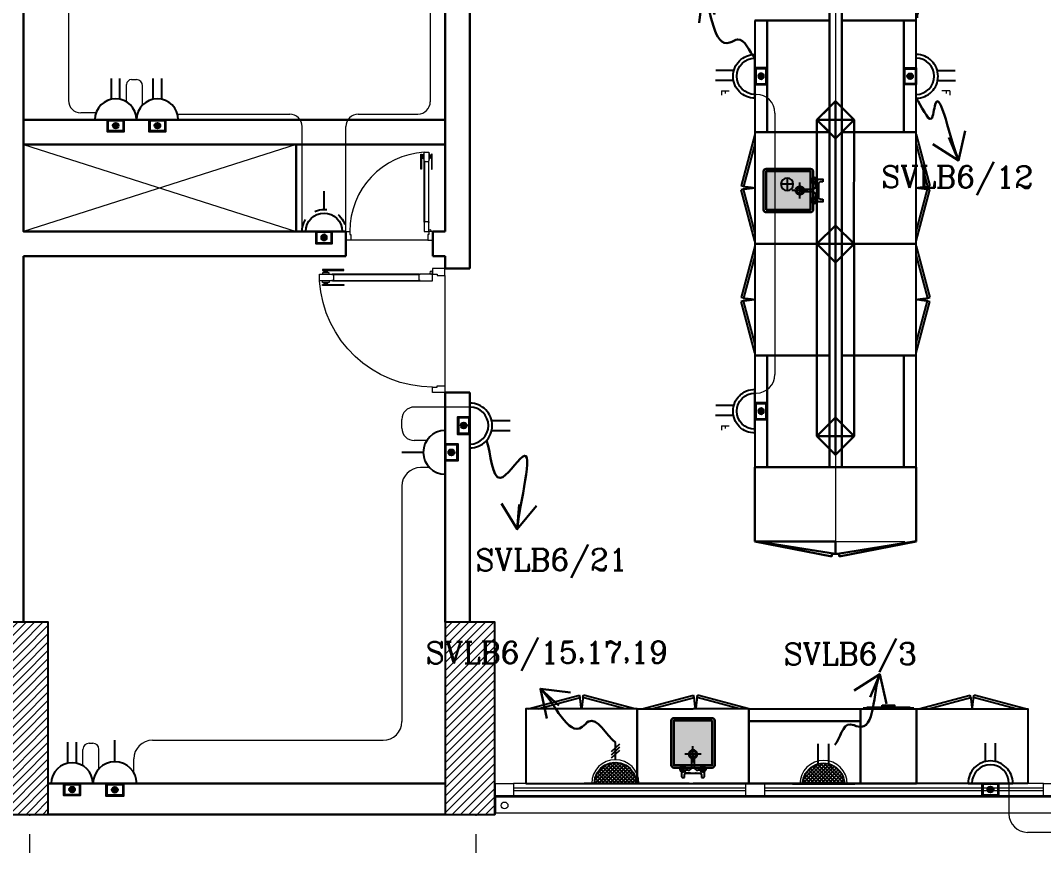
# Model space of a CAD drawing. Extents: x 1315 to 1416, y 473 to 837.
# Drawn here: x 1338.41 to 1346.66, y 578.01 to 584.75 of the extents above; entities that cross this region are included whole.
import ezdxf

# ---------------------------------------------------------------- set-up
doc = ezdxf.new("R2010")
doc.units = 0
doc.header["$MEASUREMENT"] = 0
for name, pattern in [('ACAD_ISO02W100', [15, 12, -3]), ('CENTERX2', [4, 2.5, -0.5, 0.5, -0.5]), ('DASHED', [19.05, 12.7, -6.35]), ('DASHED2', [0.375, 0.25, -0.125])]:
    doc.linetypes.add(name, pattern=pattern)
doc.layers.get('0').update_dxf_attribs({"color": 252, "linetype": 'CONTINUOUS', "lineweight": 30})
for name, color, linetype in [('-FUR', 252, 'CONTINUOUS'), ('E-SOCKETS', 6, 'CONTINUOUS'), ('LAYER8', 252, 'CONTINUOUS'), ('POWER', 1, 'CONTINUOUS'), ('SAN', 252, 'CONTINUOUS'), ('WIRING', 4, 'CONTINUOUS')]:
    doc.layers.add(name, color=color, linetype=linetype)
for name, color, linetype, lineweight in [('axis', 252, 'CENTERX2', 5), ('Column', 252, 'CONTINUOUS', 25), ('DOOR', 252, 'CONTINUOUS', 9), ('elev', 252, 'CONTINUOUS', 9), ('Elevation', 252, 'CONTINUOUS', 18), ('hatch', 252, 'CONTINUOUS', 9), ('R-SWTS-DET1', 252, 'CONTINUOUS', 5), ('Socket', 3, 'CONTINUOUS', 15), ('Wall', 252, 'CONTINUOUS', 30), ('WINDOW', 252, 'CONTINUOUS', 5), ('WIRRING', 3, 'CONTINUOUS', 5)]:
    doc.layers.add(name, color=color, linetype=linetype, lineweight=lineweight)
doc.styles.add('ARIAL', font='arial.ttf')
doc.styles.add('E80', font='romanc.shx')
doc.dimstyles.new('DIM-100-IN', dxfattribs={"dimtxt": 0.22, "dimasz": 0.1, "dimexe": 0.15, "dimexo": 0.15, "dimgap": 0, "dimtad": 0, "dimrnd": 0.05, "dimzin": 1, "dimdsep": 46, "dimtxsty": 'ARIAL', "dimblk": 'DOT', "dimcen": 0.2, "dimclrd": 256, "dimclre": 256, "dimclrt": 23, "dimadec": 0, "dimazin": 0, "dimtfac": 1, "dimtmove": 2, "dimatfit": 2, "dimldrblk": 'OPEN90', "dimfxl": 0.15, "dimfxlon": 1, "dimtolj": 1, "dimtzin": 0, "dimlwe": -1, "dimarcsym": 0})
pattern_1 = [(45, (1560.84348, 264.27996), (-0.0336759605, 0.0336759605), [])]

# ---------------------------------------------------------------- blocks, each defined once
blk = doc.blocks.new('d8')
at = {"layer": 'DOOR'}
for p, q in [((32.1195, -112.7481), (32.1195, -112.0482)), ((32.1245, -112.0482), (32.1245, -112.7481)), ((32.1711, -112.0482), (32.1711, -112.7481)), ((32.1761, -112.7481), (32.1761, -112.0482)), ((32.1311, -112.9536), (33.02, -112.9536))]:
    blk.add_line(p, q, dxfattribs=at)
for points in [[(32.1245, -112.0426), (32.1245, -112.0537), (32.1711, -112.0537), (32.1711, -112.0426), (32.1756, -112.0426), (32.1756, -111.9426), (32.1756, -111.9426), (32.12, -111.9426), (32.12, -112.0426)], [(32.0916, -112.1372), (32.0836, -112.1372), (32.0836, -111.9649), (32.0916, -111.9649)], [(32.1033, -111.9827), (32.0969, -111.9827), (32.0969, -112.0029), (32.1033, -112.0029)], [(32.1922, -111.9827), (32.1987, -111.9827), (32.1987, -112.0029), (32.1922, -112.0029)], [(32.2039, -112.1372), (32.212, -112.1372), (32.212, -111.9649), (32.2039, -111.9649)], [(32.1245, -112.7536), (32.1245, -112.7425), (32.1711, -112.7425), (32.1711, -112.7536), (32.1756, -112.7536), (32.1756, -112.8536), (32.1756, -112.8536), (32.12, -112.8536), (32.12, -112.7536)], [(32.0756, -112.9536), (32.0756, -112.8536), (32.12, -112.8536), (32.12, -112.8915), (32.1311, -112.8915), (32.1311, -112.9536)], [(33.0756, -112.9536), (33.0756, -112.8536), (33.031, -112.8536), (33.031, -112.8915), (33.0199, -112.8915), (33.02, -112.9536)]]:
    blk.add_lwpolyline(points, close=True, dxfattribs=at)
for points in [[(32.0916, -111.983, -1), (32.0969, -111.983), (32.0969, -111.983), (32.0969, -112.0026), (32.0969, -112.0026, -1), (32.0916, -112.0026), (32.0916, -112.0026)], [(32.2039, -111.983, 1), (32.1987, -111.983), (32.1987, -111.983), (32.1987, -112.0026), (32.1987, -112.0026, 1), (32.2039, -112.0026), (32.2039, -112.0026)], [(32.1245, -112.0532), (32.1245, -112.0532, -1), (32.1245, -112.0432)], [(32.1711, -112.0532), (32.1711, -112.0532, 1), (32.1711, -112.0432)], [(32.1245, -112.7431), (32.1245, -112.7431, 1), (32.1245, -112.7531)], [(32.1711, -112.7431), (32.1711, -112.7431, -1), (32.1711, -112.7531)]]:
    blk.add_lwpolyline(points, format="xyb", close=True, dxfattribs=at)
for points in [[(32.1089, -112.01), (32.1033, -112.01), (32.1033, -111.9755), (32.1089, -111.9755)], [(32.12, -112.0204), (32.1089, -112.0204), (32.1089, -111.9649), (32.12, -111.9649)], [(32.1756, -112.0204), (32.1867, -112.0204), (32.1867, -111.9649), (32.1756, -111.9649)], [(32.1867, -112.01), (32.1922, -112.01), (32.1922, -111.9755), (32.1867, -111.9755)]]:
    blk.add_lwpolyline(points, dxfattribs=at)
blk.add_circle((32.1089, -112.8425), 0.0111, dxfattribs=at)
blk.add_arc((32.1182, -112.8536), 0.9128, 360, 86.39768, dxfattribs=at)
blk = doc.blocks.new('A$C11ED6BD5')
at = {"layer": 'axis', "color": 0, "ltscale": 0.3}
for p, q in [((-43.85, -2.4111), (-43.85, 0)), ((-40.25, -2.4111), (-40.25, 0))]:
    blk.add_line(p, q, dxfattribs=at)
blk = doc.blocks.new('5')
at = {"layer": '-FUR', "linetype": 'ACAD_ISO02W100'}
for p, q in [((41999.7885, -66320.4478), (42000.6885, -66320.4478)), ((41999.8085, -66321.0478), (42000.2221, -66321.1587)), ((41999.8858, -66321.0478), (42000.2273, -66321.1393)), ((42000.5913, -66321.0478), (42000.2498, -66321.1393)), ((42000.6685, -66321.0478), (42000.255, -66321.1587)), ((42000.2273, -66321.1393), (42000.2221, -66321.1587)), ((42000.2498, -66321.1393), (42000.255, -66321.1587))]:
    blk.add_line(p, q, dxfattribs=at)
at = {"layer": '-FUR'}
blk.add_lwpolyline([(41999.7885, -66320.4478), (42000.6885, -66320.4478), (42000.6885, -66321.0478), (41999.7885, -66321.0478)], close=True, dxfattribs=at)
at = {"layer": '-FUR', "linetype": 'ACAD_ISO02W100'}
for centre, start, end in [((42001.7538, -66321.2808), 171.26112, 174.70691), ((41998.7233, -66321.2808), 5.29309, 8.73888)]:
    blk.add_arc(centre, 1.5331, start, end, dxfattribs=at)
blk = doc.blocks.new('YY5Y5')
at = {"layer": 'SAN', "color": 1}
for p, q in [((433.83, 542.04), (433.83, 538.56)), ((435.73, 542.41), (434.2, 542.41)), ((435.73, 540.55), (435.73, 542.41)), ((446.18, 539.55), (436.73, 539.55)), ((443.04, 539.55), (446.16, 539.55)), ((447.16, 542.41), (447.16, 540.55)), ((448.69, 542.41), (447.16, 542.41)), ((449.07, 538.56), (449.07, 542.04)), ((434.16, 537.56), (433.7, 538.02)), ((434.16, 536.15), (433.7, 535.69)), ((435.58, 537.56), (436.04, 538.02)), ((435.58, 536.15), (436.04, 535.69)), ((436.72, 537.65), (438.25, 537.65)), ((440.5, 535.4), (440.5, 528.74)), ((442.4, 528.74), (442.4, 535.4)), ((444.65, 537.65), (446.18, 537.65)), ((447.32, 537.56), (446.86, 538.02)), ((447.32, 536.15), (446.86, 535.69)), ((448.74, 537.56), (449.2, 538.02)), ((448.74, 536.15), (449.2, 535.69)), ((440.87, 528.36), (442.03, 528.36))]:
    blk.add_line(p, q, dxfattribs=at)
at = {"layer": 'SAN', "color": 1, "linetype": 'Continuous'}
blk.add_line((439.23, 539.55), (439.86, 539.55), dxfattribs=at)
at = {"layer": 'SAN', "color": 2, "linetype": 'DASHED'}
for points in [[(441.45, 532.42), (441.45, 521.63)], [(436.06, 527.03), (446.84, 527.03)]]:
    blk.add_lwpolyline(points, dxfattribs=at)
at = {"layer": 'SAN', "color": 1}
for centre, radius in [((434.87, 536.85), 2), ((448.03, 536.85), 2), ((434.87, 536.85), 1), ((434.87, 536.85), 0.8), ((448.03, 536.85), 1), ((448.03, 536.85), 0.8)]:
    blk.add_circle(centre, radius, dxfattribs=at)
for centre, radius, start, end in [((434.2, 542.04), 0.375, 90, 180), ((436.73, 540.55), 1, 180, 270), ((446.16, 540.55), 1, 270, 0), ((448.69, 542.04), 0.375, 0, 90), ((438.25, 535.4), 2.25, 0, 90), ((444.65, 535.4), 2.25, 90, 180), ((441.45, 527.03), 2.86, 109.43194, 70.56806), ((441.45, 527.03), 2.08, 117.27647, 62.72353), ((440.87, 528.74), 0.375, 180, 270), ((442.03, 528.74), 0.375, 270, 360)]:
    blk.add_arc(centre, radius, start, end, dxfattribs=at)
blk = doc.blocks.new('fd')
at = {"layer": '-FUR'}
h = blk.add_hatch(color=254, dxfattribs=at)
h.paths.add_polyline_path([(1322.6636, 576.6994), (1322.3536, 576.6994), (1322.3536, 577.0594), (1322.6636, 577.0594)], flags=16)
edge = h.paths.add_edge_path()
edge.add_line((1322.6636, 576.6794), (1322.3536, 576.6794))
edge.add_arc((1322.3536, 576.6994), 0.02, 180, 270, ccw=False)
edge.add_line((1322.3336, 576.6994), (1322.3336, 577.0594))
edge.add_arc((1322.3536, 577.0594), 0.02, 90, 180, ccw=False)
edge.add_line((1322.3536, 577.0794), (1322.6636, 577.0794))
edge.add_arc((1322.6636, 577.0594), 0.02, 0, 90, ccw=False)
edge.add_line((1322.6836, 577.0594), (1322.6836, 576.6994))
edge.add_arc((1322.6636, 576.6994), 0.02, -90, 0, ccw=False)
blk.add_hatch(color=253, dxfattribs=at).paths.add_polyline_path([(1322.6636, 577.0594), (1322.6636, 576.6994), (1322.3536, 576.6994), (1322.3536, 577.0594)])
h = blk.add_hatch(color=251, dxfattribs=at)
h.paths.add_polyline_path([(1322.6337, 577.0294), (1322.6636, 577.0594), (1322.6636, 576.6994), (1322.6336, 576.7294)])
h.paths.add_polyline_path([(1322.6336, 576.7294), (1322.6636, 576.6994), (1322.3536, 576.6994), (1322.3836, 576.7294)])
h = blk.add_hatch(color=252, dxfattribs=at)
h.paths.add_polyline_path([(1322.3836, 577.0294), (1322.3536, 577.0594), (1322.6636, 577.0594), (1322.6337, 577.0294)])
h.paths.add_polyline_path([(1322.3836, 576.7294), (1322.3536, 576.6994), (1322.3536, 577.0594), (1322.3836, 577.0294)])
for p, q in [((1322.4784, 577.2056), (1322.0597, 577.2056)), ((1322.4784, 577.2056), (1322.9597, 577.2056)), ((1322.0597, 576.6056), (1322.5097, 576.6056)), ((1322.9597, 576.6056), (1322.5097, 576.6056))]:
    blk.add_line(p, q, dxfattribs=at)
at = {"layer": '-FUR', "linetype": 'ACAD_ISO02W100'}
for p, q in [((1322.0597, 577.2056), (1322.5097, 577.2056)), ((1322.9597, 577.2056), (1322.5097, 577.2056)), ((1322.0997, 576.6056), (1322.5133, 576.4948)), ((1322.177, 576.6056), (1322.5185, 576.5141)), ((1322.8824, 576.6056), (1322.541, 576.5141)), ((1322.9597, 576.6056), (1322.5462, 576.4948)), ((1322.5185, 576.5141), (1322.5133, 576.4948)), ((1322.541, 576.5141), (1322.5462, 576.4948))]:
    blk.add_line(p, q, dxfattribs=at)
for centre, start, end in [((1324.045, 576.3727), 171.26112, 174.70691), ((1321.0144, 576.3727), 5.29309, 8.73888)]:
    blk.add_arc(centre, 1.5331, start, end, dxfattribs=at)
for p, q in [((1322.0597, 577.2056), (1322.0597, 576.6056)), ((1322.9597, 577.2056), (1322.9597, 576.6056))]:
    blk.add_line(p, q)
blk.add_lwpolyline([(1322.6636, 576.6794), (1322.3536, 576.6794, -0.414214), (1322.3336, 576.6994), (1322.3336, 577.0594, -0.414214), (1322.3536, 577.0794), (1322.6636, 577.0794, -0.414214), (1322.6836, 577.0594), (1322.6836, 576.6994, -0.414214)], format="xyb", close=True)
blk.add_lwpolyline([(1322.6636, 576.6794), (1322.3536, 576.6794, -0.414214), (1322.3336, 576.6994), (1322.3336, 577.0594, -0.414214), (1322.3536, 577.0794), (1322.6636, 577.0794, -0.414214), (1322.6836, 577.0594), (1322.6836, 576.6994, -0.414214)], format="xyb", close=True)
blk.add_lwpolyline([(1322.6636, 576.6994), (1322.3536, 576.6994), (1322.3536, 577.0594), (1322.6636, 577.0594)], close=True)
at = {"extrusion": (0, 0, -1), "xscale": 0.0121000000000322, "yscale": 0.0121000000000322, "zscale": -0.0121}
blk.add_blockref('YY5Y5', (-1327.8502, 570.5947), dxfattribs=at)
blk = doc.blocks.new('juy')
blk.add_line((1322.9597, 577.2056), (1322.9597, 576.6056))
blk.add_blockref('fd', (0, 0))
blk = doc.blocks.new('ba7es')
at = {"layer": '-FUR', "linetype": 'ACAD_ISO02W100'}
blk.add_line((1323.8895, 576.6578), (1322.9895, 576.6578), dxfattribs=at)
for p, q in [((1323.8895, 577.2578), (1322.9895, 577.2578)), ((1322.9895, 577.2578), (1322.9895, 576.6578)), ((1323.8895, 576.6578), (1323.8895, 577.2578)), ((1322.9895, 576.6578), (1322.9895, 576.7578)), ((1322.9895, 576.7578), (1323.8895, 576.7578))]:
    blk.add_line(p, q)
blk = doc.blocks.new('3')
at = {"layer": '-FUR', "linetype": 'ACAD_ISO02W100'}
blk.add_line((41990.0194, -66320.4802), (41990.4694, -66320.4802), dxfattribs=at)
at = {"layer": '-FUR'}
for p, q in [((41990.0394, -66321.0902), (41990.4494, -66321.0902)), ((41990.0694, -66321.0952), (41990.4194, -66321.0952))]:
    blk.add_line(p, q, dxfattribs=at)
blk.add_lwpolyline([(41990.0194, -66321.0802), (41990.4694, -66321.0802), (41990.4694, -66320.4802), (41990.0194, -66320.4802)], close=True, dxfattribs=at)
at = {"layer": '-FUR', "color": 1}
blk.add_lwpolyline([(41990.1944, -66321.1102), (41990.2944, -66321.1102), (41990.2944, -66321.1002), (41990.1944, -66321.1002)], close=True, dxfattribs=at)
blk = doc.blocks.new('vfd')
at = {"layer": '-FUR'}
h = blk.add_hatch(color=254, dxfattribs=at)
h.paths.add_polyline_path([(1316.635, 565.8296), (1316.635, 566.1396), (1316.275, 566.1396), (1316.275, 565.8296)], flags=16)
edge = h.paths.add_edge_path()
edge.add_line((1316.655, 565.8296), (1316.655, 566.1396))
edge.add_ellipse((1316.635, 566.1396), major_axis=(-0.0141, -0.0141), ratio=1, start_angle=135, end_angle=225)
edge.add_line((1316.635, 566.1596), (1316.275, 566.1596))
edge.add_ellipse((1316.275, 566.1396), major_axis=(-0.0141, -0.0141), ratio=1, start_angle=225, end_angle=315)
edge.add_line((1316.255, 566.1396), (1316.255, 565.8296))
edge.add_ellipse((1316.275, 565.8296), major_axis=(0.0141, -0.0141), ratio=1, start_angle=225, end_angle=315)
edge.add_line((1316.275, 565.8096), (1316.635, 565.8096))
edge.add_ellipse((1316.635, 565.8296), major_axis=(0.0141, -0.0141), ratio=1, start_angle=-45, end_angle=45)
blk.add_hatch(color=253, dxfattribs=at).paths.add_polyline_path([(1316.275, 565.8296), (1316.635, 565.8296), (1316.635, 566.1396), (1316.275, 566.1396)])
h = blk.add_hatch(color=251, dxfattribs=at)
h.paths.add_polyline_path([(1316.305, 565.8596), (1316.275, 565.8296), (1316.635, 565.8296), (1316.605, 565.8596)])
h.paths.add_polyline_path([(1316.605, 565.8596), (1316.635, 565.8296), (1316.635, 566.1396), (1316.605, 566.1096)])
h = blk.add_hatch(color=252, dxfattribs=at)
h.paths.add_polyline_path([(1316.305, 566.1096), (1316.275, 566.1396), (1316.275, 565.8296), (1316.305, 565.8596)])
h.paths.add_polyline_path([(1316.605, 566.1096), (1316.635, 566.1396), (1316.275, 566.1396), (1316.305, 566.1096)])
blk.add_lwpolyline([(1316.655, 565.8296), (1316.655, 566.1396, 0.414214), (1316.635, 566.1596), (1316.275, 566.1596, 0.414214), (1316.255, 566.1396), (1316.255, 565.8296, 0.414214), (1316.275, 565.8096), (1316.635, 565.8096, 0.414214)], format="xyb", close=True)
blk.add_lwpolyline([(1316.655, 565.8296), (1316.655, 566.1396, 0.414214), (1316.635, 566.1596), (1316.275, 566.1596, 0.414214), (1316.255, 566.1396), (1316.255, 565.8296, 0.414214), (1316.275, 565.8096), (1316.635, 565.8096, 0.414214)], format="xyb", close=True)
blk.add_lwpolyline([(1316.635, 565.8296), (1316.635, 566.1396), (1316.275, 566.1396), (1316.275, 565.8296)], close=True)
at = {"layer": 'LAYER8'}
for p, q in [((1316.465, 566.0846), (1316.465, 565.9846)), ((1316.415, 566.0346), (1316.515, 566.0346))]:
    blk.add_line(p, q, dxfattribs=at)
blk.add_circle((1316.465, 566.0346), 0.05, dxfattribs=at)
at = {"xscale": 0.0121, "yscale": 0.0121, "zscale": 0.0121, "rotation": 89.99999999999997}
blk.add_blockref('YY5Y5', (1322.7397, 560.6431), dxfattribs=at)
blk = doc.blocks.new('LAB 2')
h = blk.add_hatch(color=251)
h.set_gradient(color1=(255, 191, 127), color2=(255, 181, 107), one_color=1, tint=0.71)
h.paths.add_polyline_path([(993.6017, 445.0029), (993.2917, 445.0029), (993.2917, 444.6429), (993.6017, 444.6429)], flags=0)
edge = h.paths.add_edge_path(flags=17)
edge.add_line((993.6017, 445.0229), (993.2917, 445.0229))
edge.add_arc((993.2917, 445.0029), 0.02, 90, 180)
edge.add_line((993.2717, 445.0029), (993.2717, 444.6429))
edge.add_arc((993.2917, 444.6429), 0.02, 180, 270)
edge.add_line((993.2917, 444.6229), (993.6017, 444.6229))
edge.add_arc((993.6017, 444.6429), 0.02, 270, 360)
edge.add_line((993.6217, 444.6429), (993.6217, 445.0029))
edge.add_arc((993.6017, 445.0029), 0.02, 360, 450)
edge = h.paths.add_edge_path(flags=0)
edge.add_line((993.4352, 444.7099), (993.4352, 444.6293))
edge = h.paths.add_edge_path(flags=0)
edge.add_line((993.4582, 444.6293), (993.4582, 444.7099))
edge = h.paths.add_edge_path(flags=0)
edge.add_line((993.4467, 444.6653), (993.4467, 444.7959))
edge = h.paths.add_edge_path(flags=0)
edge.add_line((993.5119, 444.7306), (993.3814, 444.7306))
edge = h.paths.add_edge_path(flags=0)
edge.add_arc((993.4467, 444.7306), 0.0346, -70.56806, 250.56806, ccw=False)
edge = h.paths.add_edge_path(flags=0)
edge.add_arc((993.4467, 444.7306), 0.0251, -62.72353, 242.72353, ccw=False)
edge = h.paths.add_edge_path(flags=0)
edge.add_arc((993.4397, 444.7099), 0.00454, 90, 180, ccw=False)
edge = h.paths.add_edge_path(flags=0)
edge.add_arc((993.4537, 444.7099), 0.00454, 0, 90, ccw=False)
edge = h.paths.add_edge_path(flags=0)
edge.add_line((993.4537, 444.7145), (993.4397, 444.7145))
edge = h.paths.add_edge_path(flags=16)
edge.add_arc((993.367, 444.6117), 0.0121, 0, 360, ccw=False)
edge = h.paths.add_edge_path(flags=16)
edge.add_line((993.5177, 444.6203), (993.5122, 444.6258))
edge = h.paths.add_edge_path(flags=16)
edge.add_line((993.5349, 444.6203), (993.5404, 444.6258))
edge = h.paths.add_edge_path(flags=16)
edge.add_line((993.3585, 444.6203), (993.3529, 444.6258))
edge = h.paths.add_edge_path(flags=16)
edge.add_line((993.3756, 444.6203), (993.3812, 444.6258))
h = blk.add_hatch(color=251)
h.set_gradient(color1=(255, 191, 127), color2=(255, 181, 107), one_color=1, tint=0.71)
edge = h.paths.add_edge_path(flags=17)
edge.add_line((993.6017, 445.0229), (993.2917, 445.0229))
edge.add_arc((993.2917, 445.0029), 0.02, 90, 180)
edge.add_line((993.2717, 445.0029), (993.2717, 444.6429))
edge.add_arc((993.2917, 444.6429), 0.02, 180, 270)
edge.add_line((993.2917, 444.6229), (993.6017, 444.6229))
edge.add_arc((993.6017, 444.6429), 0.02, 270, 360)
edge.add_line((993.6217, 444.6429), (993.6217, 445.0029))
edge.add_arc((993.6017, 445.0029), 0.02, 360, 450)
h.paths.add_polyline_path([(993.6017, 445.0029), (993.2917, 445.0029), (993.2917, 444.6429), (993.6017, 444.6429)], flags=0)
edge = h.paths.add_edge_path(flags=0)
edge.add_line((993.4352, 444.7099), (993.4352, 444.6293))
edge = h.paths.add_edge_path(flags=0)
edge.add_line((993.4582, 444.6293), (993.4582, 444.7099))
edge = h.paths.add_edge_path(flags=0)
edge.add_line((993.4467, 444.6653), (993.4467, 444.7959))
edge = h.paths.add_edge_path(flags=0)
edge.add_line((993.5119, 444.7306), (993.3814, 444.7306))
edge = h.paths.add_edge_path(flags=0)
edge.add_arc((993.4467, 444.7306), 0.0346, -70.56806, 250.56806, ccw=False)
edge = h.paths.add_edge_path(flags=0)
edge.add_arc((993.4467, 444.7306), 0.0251, -62.72353, 242.72353, ccw=False)
edge = h.paths.add_edge_path(flags=0)
edge.add_arc((993.4397, 444.7099), 0.00454, 90, 180, ccw=False)
edge = h.paths.add_edge_path(flags=0)
edge.add_arc((993.4537, 444.7099), 0.00454, 0, 90, ccw=False)
edge = h.paths.add_edge_path(flags=0)
edge.add_line((993.4537, 444.7145), (993.4397, 444.7145))
edge = h.paths.add_edge_path(flags=16)
edge.add_arc((993.367, 444.6117), 0.0121, 0, 360, ccw=False)
edge = h.paths.add_edge_path(flags=16)
edge.add_line((993.5177, 444.6203), (993.5122, 444.6258))
edge = h.paths.add_edge_path(flags=16)
edge.add_line((993.5349, 444.6203), (993.5404, 444.6258))
edge = h.paths.add_edge_path(flags=16)
edge.add_line((993.3585, 444.6203), (993.3529, 444.6258))
edge = h.paths.add_edge_path(flags=16)
edge.add_line((993.3756, 444.6203), (993.3812, 444.6258))
h = blk.add_hatch(color=251)
h.set_gradient(color1=(255, 191, 127), color2=(255, 181, 107), one_color=1, tint=0.71)
edge = h.paths.add_edge_path(flags=16)
edge.add_line((993.6017, 445.0229), (993.2917, 445.0229))
edge.add_arc((993.2917, 445.0029), 0.02, 90, 180)
edge.add_line((993.2717, 445.0029), (993.2717, 444.6429))
edge.add_arc((993.2917, 444.6429), 0.02, 180, 270)
edge.add_line((993.2917, 444.6229), (993.6017, 444.6229))
edge.add_arc((993.6017, 444.6429), 0.02, 270, 360)
edge.add_line((993.6217, 444.6429), (993.6217, 445.0029))
edge.add_arc((993.6017, 445.0029), 0.02, 360, 450)
edge = h.paths.add_edge_path()
edge.add_arc((993.367, 444.6117), 0.0242, 0, 360, ccw=False)
edge = h.paths.add_edge_path(flags=16)
edge.add_arc((993.367, 444.6117), 0.0121, 0, 360, ccw=False)
edge = h.paths.add_edge_path(flags=16)
edge.add_arc((993.367, 444.6117), 0.00968, 0, 360, ccw=False)
edge = h.paths.add_edge_path(flags=16)
edge.add_line((993.3585, 444.6203), (993.3529, 444.6258))
edge = h.paths.add_edge_path(flags=16)
edge.add_line((993.3585, 444.6032), (993.3529, 444.5976))
edge = h.paths.add_edge_path(flags=16)
edge.add_line((993.3756, 444.6203), (993.3812, 444.6258))
edge = h.paths.add_edge_path(flags=16)
edge.add_line((993.3756, 444.6032), (993.3812, 444.5976))
h = blk.add_hatch(color=251)
h.set_gradient(color1=(255, 191, 127), color2=(255, 181, 107), one_color=1, tint=0.71)
edge = h.paths.add_edge_path(flags=16)
edge.add_line((993.6017, 445.0229), (993.2917, 445.0229))
edge.add_arc((993.2917, 445.0029), 0.02, 90, 180)
edge.add_line((993.2717, 445.0029), (993.2717, 444.6429))
edge.add_arc((993.2917, 444.6429), 0.02, 180, 270)
edge.add_line((993.2917, 444.6229), (993.6017, 444.6229))
edge.add_arc((993.6017, 444.6429), 0.02, 270, 360)
edge.add_line((993.6217, 444.6429), (993.6217, 445.0029))
edge.add_arc((993.6017, 445.0029), 0.02, 360, 450)
edge = h.paths.add_edge_path()
edge.add_arc((993.5263, 444.6117), 0.0242, 0, 360, ccw=False)
edge = h.paths.add_edge_path(flags=16)
edge.add_arc((993.5263, 444.6117), 0.0121, 0, 360, ccw=False)
edge = h.paths.add_edge_path(flags=16)
edge.add_arc((993.5263, 444.6117), 0.00968, 0, 360, ccw=False)
edge = h.paths.add_edge_path(flags=16)
edge.add_line((993.5177, 444.6203), (993.5122, 444.6258))
edge = h.paths.add_edge_path(flags=16)
edge.add_line((993.5177, 444.6032), (993.5122, 444.5976))
edge = h.paths.add_edge_path(flags=16)
edge.add_line((993.5349, 444.6203), (993.5404, 444.6258))
edge = h.paths.add_edge_path(flags=16)
edge.add_line((993.5349, 444.6032), (993.5404, 444.5976))
h = blk.add_hatch(color=251)
h.set_gradient(color1=(255, 191, 127), color2=(255, 181, 107), one_color=1, tint=0.71)
edge = h.paths.add_edge_path(flags=16)
edge.add_line((993.6017, 445.0229), (993.2917, 445.0229))
edge.add_arc((993.2917, 445.0029), 0.02, 90, 180)
edge.add_line((993.2717, 445.0029), (993.2717, 444.6429))
edge.add_arc((993.2917, 444.6429), 0.02, 180, 270)
edge.add_line((993.2917, 444.6229), (993.6017, 444.6229))
edge.add_arc((993.6017, 444.6429), 0.02, 270, 360)
edge.add_line((993.6217, 444.6429), (993.6217, 445.0029))
edge.add_arc((993.6017, 445.0029), 0.02, 360, 450)
edge = h.paths.add_edge_path(flags=0)
edge.add_line((993.4352, 444.7099), (993.4352, 444.6293))
edge = h.paths.add_edge_path()
edge.add_arc((993.4079, 444.6293), 0.0272, 270, 360, ccw=False)
h = blk.add_hatch(color=251)
h.set_gradient(color1=(255, 191, 127), color2=(255, 181, 107), one_color=1, tint=0.71)
edge = h.paths.add_edge_path(flags=16)
edge.add_line((993.6017, 445.0229), (993.2917, 445.0229))
edge.add_arc((993.2917, 445.0029), 0.02, 90, 180)
edge.add_line((993.2717, 445.0029), (993.2717, 444.6429))
edge.add_arc((993.2917, 444.6429), 0.02, 180, 270)
edge.add_line((993.2917, 444.6229), (993.6017, 444.6229))
edge.add_arc((993.6017, 444.6429), 0.02, 270, 360)
edge.add_line((993.6217, 444.6429), (993.6217, 445.0029))
edge.add_arc((993.6017, 445.0029), 0.02, 360, 450)
edge = h.paths.add_edge_path(flags=0)
edge.add_line((993.4582, 444.6293), (993.4582, 444.7099))
edge = h.paths.add_edge_path()
edge.add_arc((993.4854, 444.6293), 0.0272, 180, 270, ccw=False)
h = blk.add_hatch(color=251)
h.set_gradient(color1=(255, 191, 127), color2=(255, 181, 107), one_color=1, tint=0.71)
edge = h.paths.add_edge_path(flags=16)
edge.add_line((993.6017, 445.0229), (993.2917, 445.0229))
edge.add_arc((993.2917, 445.0029), 0.02, 90, 180)
edge.add_line((993.2717, 445.0029), (993.2717, 444.6429))
edge.add_arc((993.2917, 444.6429), 0.02, 180, 270)
edge.add_line((993.2917, 444.6229), (993.6017, 444.6229))
edge.add_arc((993.6017, 444.6429), 0.02, 270, 360)
edge.add_line((993.6217, 444.6429), (993.6217, 445.0029))
edge.add_arc((993.6017, 445.0029), 0.02, 360, 450)
h.paths.add_polyline_path([(993.6017, 445.0029), (993.2917, 445.0029), (993.2917, 444.6429), (993.6017, 444.6429)], flags=0)
edge = h.paths.add_edge_path(flags=17)
edge.add_line((993.6017, 445.0229), (993.2917, 445.0229))
edge.add_arc((993.2917, 445.0029), 0.02, 90, 180)
edge.add_line((993.2717, 445.0029), (993.2717, 444.6429))
edge.add_arc((993.2917, 444.6429), 0.02, 180, 270)
edge.add_line((993.2917, 444.6229), (993.6017, 444.6229))
edge.add_arc((993.6017, 444.6429), 0.02, 270, 360)
edge.add_line((993.6217, 444.6429), (993.6217, 445.0029))
edge.add_arc((993.6017, 445.0029), 0.02, 360, 450)
edge = h.paths.add_edge_path(flags=0)
edge.add_line((993.4352, 444.7099), (993.4352, 444.6293))
edge = h.paths.add_edge_path(flags=0)
edge.add_line((993.4582, 444.6293), (993.4582, 444.7099))
edge = h.paths.add_edge_path(flags=0)
edge.add_line((993.4467, 444.6653), (993.4467, 444.7959))
edge = h.paths.add_edge_path(flags=0)
edge.add_line((993.5119, 444.7306), (993.3814, 444.7306))
edge = h.paths.add_edge_path(flags=0)
edge.add_arc((993.4467, 444.7306), 0.0346, -70.56806, 250.56806, ccw=False)
edge = h.paths.add_edge_path(flags=0)
edge.add_arc((993.4467, 444.7306), 0.0251, -62.72353, 242.72353, ccw=False)
edge = h.paths.add_edge_path(flags=0)
edge.add_arc((993.4397, 444.7099), 0.00454, 90, 180, ccw=False)
edge = h.paths.add_edge_path(flags=0)
edge.add_arc((993.4537, 444.7099), 0.00454, 0, 90, ccw=False)
edge = h.paths.add_edge_path(flags=0)
edge.add_line((993.4537, 444.7145), (993.4397, 444.7145))
edge = h.paths.add_edge_path(flags=16)
edge.add_arc((993.5263, 444.6117), 0.0121, 0, 360, ccw=False)
edge = h.paths.add_edge_path(flags=16)
edge.add_arc((993.367, 444.6117), 0.0121, 0, 360, ccw=False)
edge = h.paths.add_edge_path(flags=16)
edge.add_line((993.5177, 444.6203), (993.5122, 444.6258))
edge = h.paths.add_edge_path(flags=16)
edge.add_line((993.5349, 444.6203), (993.5404, 444.6258))
edge = h.paths.add_edge_path(flags=16)
edge.add_line((993.3585, 444.6203), (993.3529, 444.6258))
edge = h.paths.add_edge_path(flags=16)
edge.add_line((993.3756, 444.6203), (993.3812, 444.6258))
at = {"color": 251}
for p, q in [((994.5461, 451.9968), (994.5461, 447.3948)), ((994.6461, 447.3952), (994.6461, 451.9968)), ((994.5963, 449.995), (994.4463, 449.845)), ((994.5963, 449.995), (994.4463, 449.845)), ((994.4463, 449.845), (994.5461, 449.9448)), ((994.7463, 449.845), (994.5963, 449.995)), ((994.5963, 449.845), (994.5963, 449.995)), ((994.7463, 449.845), (994.5963, 449.995)), ((994.6461, 449.9452), (994.7463, 449.845)), ((994.4463, 449.845), (994.7463, 449.845)), ((994.5963, 449.695), (994.4463, 449.845)), ((994.4463, 449.845), (994.7463, 449.845)), ((994.5963, 449.845), (994.4463, 449.845)), ((994.4463, 449.845), (994.5963, 449.845)), ((994.4463, 449.845), (994.7463, 449.845)), ((994.5963, 449.695), (994.4463, 449.845)), ((994.4463, 448.845), (994.4463, 449.845)), ((994.4463, 449.845), (994.7463, 449.845)), ((994.5461, 449.7452), (994.4463, 449.845)), ((994.7463, 449.845), (994.5963, 449.695)), ((994.5963, 448.995), (994.5963, 449.845)), ((994.5963, 449.845), (994.7463, 449.845)), ((994.5963, 449.845), (994.5963, 449.695)), ((994.7463, 449.845), (994.5963, 449.695)), ((994.6481, 449.7468), (994.7463, 449.845)), ((994.7463, 449.845), (994.7445, 448.8468)), ((994.5963, 448.995), (994.4463, 448.845)), ((994.5963, 448.845), (994.5963, 448.995)), ((994.7463, 448.845), (994.5963, 448.995)), ((994.6461, 448.8468), (994.5961, 448.8468)), ((994.7463, 448.845), (994.4463, 448.845)), ((994.5963, 448.695), (994.4463, 448.845)), ((994.4463, 448.845), (994.7463, 448.845)), ((994.4463, 447.295), (994.4463, 448.845)), ((994.5963, 448.845), (994.5963, 448.695)), ((994.5963, 448.695), (994.7463, 448.845)), ((994.5963, 448.845), (994.5963, 447.145)), ((994.7463, 448.845), (994.7463, 447.295)), ((994.5963, 447.445), (994.5963, 448.295)), ((994.5963, 447.445), (994.4463, 447.295)), ((994.5963, 447.295), (994.5963, 447.445)), ((994.7463, 447.295), (994.5963, 447.445)), ((994.7463, 447.295), (994.4463, 447.295)), ((994.5963, 447.145), (994.4463, 447.295)), ((994.4463, 447.295), (994.7463, 447.295)), ((994.5963, 447.295), (994.5963, 447.145)), ((994.5963, 447.145), (994.7463, 447.295)), ((993.9461, 447.0468), (993.9461, 446.4468)), ((993.9461, 447.0468), (995.2461, 447.0468)), ((995.2461, 446.4468), (995.2461, 447.0468)), ((993.9461, 446.4468), (994.5961, 446.4468)), ((993.9461, 446.4468), (994.5661, 446.3268)), ((993.9461, 446.4468), (993.9661, 446.4468)), ((993.9661, 446.4468), (994.5961, 446.3468)), ((994.5961, 446.4468), (994.5961, 446.3468)), ((995.2261, 446.4468), (994.6111, 446.3468)), ((995.2461, 446.4468), (994.6261, 446.3268)), ((995.2461, 446.4468), (995.2261, 446.4468)), ((994.5961, 446.3468), (994.5661, 446.3468)), ((994.5661, 446.3468), (994.5661, 446.3268)), ((994.5961, 446.3468), (994.6261, 446.3468)), ((994.6261, 446.3468), (994.6261, 446.3268))]:
    blk.add_line(p, q, dxfattribs=at)
at = {"layer": 'elev', "color": 251, "linetype": 'Continuous'}
for p, q in [((994.5961, 451.9968), (994.5961, 446.3787)), ((994.0361, 446.4468), (995.1561, 446.4468))]:
    blk.add_line(p, q, dxfattribs=at)
at = {"color": 251, "xscale": -1}
for name, p, rotation in [('ba7es', (417.2883, -873.2427), 270), ('ba7es', (1571.9039, 1773.6363), 90), ('ba7es', (417.2883, -875.9427), 270), ('ba7es', (1571.9039, 1770.9363), 90), ('juy', (-329.062, 1021.7024), 180)]:
    blk.add_blockref(name, p, dxfattribs=dict(at, rotation=rotation))
blk.add_blockref('vfd', (2310.6705, -116.7088), dxfattribs=at)
at = {"color": 251, "rotation": 179.999999999975}
blk.add_blockref('ba7es', (2317.7873, 1021.7546), dxfattribs=at)
at = {"layer": 'Wall', "color": 251, "lineweight": 20}
for name, p, rotation in [('3', (-65325.8341, -41539.3726), 90), ('5', (42995.9363, -65875.9511), 179.999999999975)]:
    blk.add_blockref(name, p, dxfattribs=dict(at, rotation=rotation))
at = {"layer": 'Wall', "color": 251, "lineweight": 20, "xscale": -1}
for name, p, rotation in [('5', (67314.9939, -41550.9417), 270), ('5', (-65325.8018, 42449.5353), 90), ('5', (67314.9939, -41551.8417), 270), ('5', (-65325.8018, 42448.6353), 90), ('5', (-41007.6908, -65875.9511), 180), ('3', (-40995.2217, -65875.9834), 180)]:
    blk.add_blockref(name, p, dxfattribs=dict(at, rotation=rotation))
blk = doc.blocks.new('220v outlet')
at = {"layer": 'E-SOCKETS'}
blk.add_hatch(color=2, dxfattribs=at).paths.add_polyline_path([(100.561, -42.975, 1), (100.464, -42.975, 1)])
at = {"layer": 'E-SOCKETS', "color": 2}
for p, q in [((100.512, -42.52), (100.512, -42.175)), ((100.866, -42.874), (100.159, -42.874)), ((100.866, -42.874), (100.159, -42.874))]:
    blk.add_line(p, q, dxfattribs=at)
for points in [[(100.374, -42.874), (100.651, -42.874), (100.651, -43.077), (100.374, -43.077)], [(100.387, -42.887), (100.638, -42.887), (100.638, -43.063), (100.387, -43.063)]]:
    blk.add_lwpolyline(points, close=True, dxfattribs=at)
blk.add_circle((100.512, -42.975), 0.0484, dxfattribs=at)
blk.add_arc((100.512, -42.874), 0.353, 0, 180, dxfattribs=at)
blk = doc.blocks.new('DOUBLEX POWER SOCKET')
at = {"layer": 'POWER', "ltscale": 0.05}
h = blk.add_hatch(dxfattribs=at)
h.set_pattern_fill('ANSI37', color=213, scale=0.000177778, angle=-90, style=0)
h.set_pattern_definition([(135, (-134.804893, -140.661473), (0.0117851071, 0.0117851071), []), (45, (-134.804893, -140.661473), (0.0117851071, -0.0117851071), [])])
edge = h.paths.add_edge_path()
edge.add_line((112.7598, -131.9321), (112.4931, -131.9321))
edge.add_ellipse((112.6264, -131.9321), major_axis=(0.1333, 0), ratio=1, start_angle=0.00923, end_angle=180.00923, ccw=False)
at = {"color": 7}
blk.add_arc((112.6264, -131.9321), 0.1515, 0, 180, dxfattribs=at)
at = {"layer": 'POWER', "color": 6}
for p, q in [((112.5918, -131.8033), (112.5918, -131.6747)), ((112.6611, -131.8033), (112.6611, -131.6747)), ((112.8264, -131.9321), (112.4264, -131.9321))]:
    blk.add_line(p, q, dxfattribs=at)
at = {"layer": 'POWER', "color": 6, "extrusion": (0, 0, -1)}
blk.add_ellipse((112.6264, -131.9321), major_axis=(0.1333, 0), ratio=1, start_param=3.141431, end_param=6.283024, dxfattribs=at)
blk = doc.blocks.new('DOPLEX SOCKET WP')
at = {"layer": 'E-SOCKETS'}
blk.add_hatch(color=2, dxfattribs=at).paths.add_polyline_path([(48.2533, -124.2906, -1), (48.301, -124.2906, -1)])
at = {"layer": 'E-SOCKETS', "color": 2}
for p, q in [((48.2373, -124.0647), (48.2373, -123.9156)), ((48.3173, -124.0647), (48.3173, -123.9156)), ((48.0968, -124.2406), (48.4575, -124.2406)), ((48.1027, -124.2406), (48.4515, -124.2406))]:
    blk.add_line(p, q, dxfattribs=at)
for points in [[(48.3454, -124.2406), (48.2089, -124.2406), (48.2089, -124.3406), (48.3454, -124.3406)], [(48.3388, -124.2471), (48.2154, -124.2471), (48.2154, -124.3341), (48.3388, -124.3341)]]:
    blk.add_lwpolyline(points, close=True, dxfattribs=at)
blk.add_circle((48.2771, -124.2906), 0.0239, dxfattribs=at)
at = {"layer": 'E-SOCKETS', "color": 7, "linetype": 'DASHED'}
blk.add_arc((48.2771, -124.2406), 0.1804, 0, 180, dxfattribs=at)
at = {"layer": 'E-SOCKETS', "color": 2}
blk.add_arc((48.2771, -124.2406), 0.1491, 0, 180, dxfattribs=at)
blk = doc.blocks.new('_Dot')
at = {"color": 0, "linetype": 'ByBlock', "lineweight": -2}
blk.add_line((-0.5, 0), (-1, 0), dxfattribs=at)
at = {"color": 0, "linetype": 'ByBlock', "const_width": 0.5}
blk.add_lwpolyline([(-0.25, 0, 1), (0.25, 0, 1)], format="xyb", close=True, dxfattribs=at)
blk = doc.blocks.new('A$C14C34A6D')
at = {"layer": 'E-SOCKETS'}
blk.add_hatch(color=2, dxfattribs=at).paths.add_polyline_path([(0.047, -0.097, 1), (-0.047, -0.097, 1)])
at = {"layer": 'E-SOCKETS', "color": 2}
for p, q in [((-0.07, 0.333), (-0.07, 0.672)), ((0.07, 0.333), (0.07, 0.672)), ((0.34, 0), (-0.34, 0)), ((0.34, 0), (-0.34, 0))]:
    blk.add_line(p, q, dxfattribs=at)
for points in [[(-0.133, 0), (0.133, 0), (0.133, -0.195), (-0.133, -0.195)], [(-0.12, -0.013), (0.12, -0.013), (0.12, -0.182), (-0.12, -0.182)]]:
    blk.add_lwpolyline(points, close=True, dxfattribs=at)
blk.add_circle((0, -0.097), 0.0465, dxfattribs=at)
blk.add_arc((0, 0), 0.34, 0, 180, dxfattribs=at)
blk = doc.blocks.new('INDUSTRIAL SOCKET 3PH')
at = {"layer": 'POWER', "ltscale": 0.05}
h = blk.add_hatch(dxfattribs=at)
h.set_pattern_fill('ANSI37', color=213, scale=0.00022374, style=0)
h.set_pattern_definition([(225, (63.929094, -429.509574), (-0.0148320304, 0.0148320304), []), (135, (63.929094, -429.509574), (0.0148320304, 0.0148320304), [])])
edge = h.paths.add_edge_path()
edge.add_line((52.9429, -117.9395), (52.9429, -118.2751))
edge.add_ellipse((52.9429, -118.1073), major_axis=(0, 0.1678), ratio=1, start_angle=0.00923, end_angle=180.00923, ccw=False)
at = {"color": 7}
blk.add_arc((52.9429, -118.1073), 0.1907, 90, 270, dxfattribs=at)
at = {"layer": 'POWER', "color": 6}
for p, q in [((52.9429, -117.8556), (52.9429, -118.359)), ((52.7521, -118.1073), (52.6136, -118.107)), ((52.6876, -118.1383), (52.6233, -118.0719)), ((52.7131, -118.1384), (52.6488, -118.072)), ((52.7386, -118.1384), (52.6743, -118.0721))]:
    blk.add_line(p, q, dxfattribs=at)
at = {"layer": 'POWER', "color": 6, "extrusion": (0, 0, -1)}
blk.add_ellipse((52.9429, -118.1073), major_axis=(0, 0.1678), ratio=1, start_param=3.141431, end_param=6.283024, dxfattribs=at)
blk = doc.blocks.new('DOUBLEX SOCKET FLOOR MOUNTED')
at = {"layer": 'E-SOCKETS'}
blk.add_hatch(color=2, dxfattribs=at).paths.add_polyline_path([(-93.2312, -55.9052, 1), (-93.278, -55.9052, 1)])
at = {"layer": 'E-SOCKETS', "color": 2}
for p, q in [((-93.3011, -55.6865), (-93.3011, -55.5404)), ((-93.2194, -55.6838), (-93.2194, -55.5377)), ((-93.0778, -55.8562), (-93.4313, -55.8562))]:
    blk.add_line(p, q, dxfattribs=at)
for points in [[(-93.3214, -55.8562), (-93.1877, -55.8562), (-93.1877, -55.9542), (-93.3214, -55.9542)], [(-93.315, -55.8626), (-93.1941, -55.8626), (-93.1941, -55.9478), (-93.315, -55.9478)]]:
    blk.add_lwpolyline(points, close=True, dxfattribs=at)
blk.add_circle((-93.2546, -55.9052), 0.0234, dxfattribs=at)
at = {"layer": 'E-SOCKETS', "color": 7, "linetype": 'DASHED'}
blk.add_arc((-93.2546, -55.8562), 0.1767, 0, 180, dxfattribs=at)
at = {"layer": 'E-SOCKETS', "color": 2}
blk.add_arc((-93.2546, -55.8562), 0.1461, 0, 180, dxfattribs=at)
at = {"layer": 'WIRING', "color": 1, "extrusion": (5.9614e-05, -0.021173, 0.999776), "style": 'E80'}
blk.add_text('F', height=0.063, dxfattribs=at).set_placement((-93.3047, -55.3736, 1.1727))
blk = doc.blocks.new('220v wp')
at = {"layer": 'E-SOCKETS'}
blk.add_hatch(color=2, dxfattribs=at).paths.add_polyline_path([(384917, 119867, 1), (384851, 119867, 1)])
at = {"layer": 'E-SOCKETS', "color": 2}
for p, q in [((384884, 120186), (384884, 120393)), ((385134, 119936), (384634, 119936)), ((385126, 119936), (384642, 119936))]:
    blk.add_line(p, q, dxfattribs=at)
for points in [[(384789, 119936), (384978, 119936), (384978, 119798), (384789, 119798)], [(384798, 119927), (384969, 119927), (384969, 119807), (384798, 119807)]]:
    blk.add_lwpolyline(points, close=True, dxfattribs=at)
blk.add_circle((384884, 119867), 33.1, dxfattribs=at)
at = {"layer": 'E-SOCKETS', "color": 7, "linetype": 'DASHED'}
blk.add_arc((384884, 119936), 250, 0, 180, dxfattribs=at)
at = {"layer": 'E-SOCKETS', "color": 2}
blk.add_arc((384884, 119936), 207, 0, 180, dxfattribs=at)

msp = doc.modelspace()

# ---------------------------------------------------------------- hatches: boundary and pattern name
at = {"layer": 'hatch'}
h = msp.add_hatch(dxfattribs=at)
h.set_pattern_fill('ANSI31', color=256, scale=0.015, style=0)
h.set_pattern_definition(pattern_1)
h.paths.add_polyline_path([(1338.2363, 578.352), (1338.6363, 578.352), (1338.6363, 579.902), (1338.2363, 579.902)])
h = msp.add_hatch(dxfattribs=at)
h.set_pattern_fill('ANSI31', color=256, scale=0.015, style=0)
h.set_pattern_definition(pattern_1)
h.paths.add_polyline_path([(1341.8363, 578.352), (1342.2363, 578.352), (1342.2363, 579.902), (1341.8363, 579.902)])

# ---------------------------------------------------------------- linework, layer by layer
at = {"layer": 'Column'}
for points in [[(1338.2363, 578.352), (1338.6363, 578.352), (1338.6363, 579.902), (1338.2363, 579.902)], [(1341.8363, 578.352), (1342.2363, 578.352), (1342.2363, 579.902), (1341.8363, 579.902)]]:
    msp.add_lwpolyline(points, close=True, dxfattribs=at)
at = {"layer": 'DOOR'}
for p, q in [((1341.666, 583.1259), (1341.666, 583.6158)), ((1341.6695, 583.6158), (1341.6695, 583.1259)), ((1341.7021, 583.6158), (1341.7021, 583.1259)), ((1341.7056, 583.1259), (1341.7056, 583.6158)), ((1341.6975, 582.982), (1341.0752, 582.982))]:
    msp.add_line(p, q, dxfattribs=at)
for points in [[(1341.6465, 583.5535), (1341.6409, 583.5535), (1341.6409, 583.6742), (1341.6465, 583.6742)], [(1341.6547, 583.6617), (1341.6502, 583.6617), (1341.6502, 583.6475), (1341.6547, 583.6475)], [(1341.7021, 583.6197), (1341.7021, 583.6119), (1341.6695, 583.6119), (1341.6695, 583.6197), (1341.6663, 583.6197), (1341.6663, 583.6897), (1341.6663, 583.6897), (1341.7052, 583.6897), (1341.7052, 583.6197)], [(1341.7169, 583.6617), (1341.7214, 583.6617), (1341.7214, 583.6475), (1341.7169, 583.6475)], [(1341.7251, 583.5535), (1341.7307, 583.5535), (1341.7307, 583.6742), (1341.7251, 583.6742)], [(1341.7021, 583.122), (1341.7021, 583.1298), (1341.6695, 583.1298), (1341.6695, 583.122), (1341.6663, 583.122), (1341.6663, 583.052), (1341.6663, 583.052), (1341.7052, 583.052), (1341.7052, 583.122)], [(1341.0363, 582.982), (1341.0363, 583.052), (1341.0675, 583.052), (1341.0675, 583.0255), (1341.0753, 583.0255), (1341.0752, 582.982)], [(1341.7363, 582.982), (1341.7363, 583.052), (1341.7052, 583.052), (1341.7052, 583.0255), (1341.6975, 583.0255), (1341.6975, 582.982)]]:
    msp.add_lwpolyline(points, close=True, dxfattribs=at)
for points in [[(1341.6465, 583.6615, -1), (1341.6502, 583.6615), (1341.6502, 583.6615), (1341.6502, 583.6477), (1341.6502, 583.6477, -1), (1341.6465, 583.6477), (1341.6465, 583.6477)], [(1341.7251, 583.6615, 1), (1341.7214, 583.6615), (1341.7214, 583.6615), (1341.7214, 583.6477), (1341.7214, 583.6477, 1), (1341.7251, 583.6477), (1341.7251, 583.6477)], [(1341.6695, 583.6124), (1341.6695, 583.6124, -1), (1341.6695, 583.6193)], [(1341.7021, 583.6124), (1341.7021, 583.6124, 1), (1341.7021, 583.6193)], [(1341.6695, 583.1294), (1341.6695, 583.1294, 1), (1341.6695, 583.1224)], [(1341.7021, 583.1294), (1341.7021, 583.1294, -1), (1341.7021, 583.1224)]]:
    msp.add_lwpolyline(points, format="xyb", close=True, dxfattribs=at)
for points in [[(1341.6586, 583.6425), (1341.6547, 583.6425), (1341.6547, 583.6667), (1341.6586, 583.6667)], [(1341.6663, 583.6353), (1341.6586, 583.6353), (1341.6586, 583.6742), (1341.6663, 583.6742)], [(1341.7052, 583.6353), (1341.713, 583.6353), (1341.713, 583.6742), (1341.7052, 583.6742)], [(1341.713, 583.6425), (1341.7169, 583.6425), (1341.7169, 583.6667), (1341.713, 583.6667)]]:
    msp.add_lwpolyline(points, dxfattribs=at)
msp.add_circle((1341.713, 583.0598), 0.00778, dxfattribs=at)
msp.add_arc((1341.7065, 583.052), 0.639, 93.60232, 180, dxfattribs=at)
at = {"layer": 'elev', "linetype": 'Continuous'}
for points in [[(1342.2363, 578.602), (1342.3863, 578.602), (1342.3863, 578.502), (1342.2363, 578.502)], [(1344.2613, 578.602), (1344.4113, 578.602), (1344.4113, 578.502), (1344.2613, 578.502)], [(1346.6613, 578.602), (1346.8113, 578.602), (1346.8113, 578.502), (1346.6613, 578.502)]]:
    msp.add_lwpolyline(points, close=True, dxfattribs=at)
at = {"layer": 'Elevation'}
msp.add_lwpolyline([(1342.2463, 578.492), (1349.0563, 578.492), (1349.0563, 578.362), (1342.2463, 578.362)], close=True, dxfattribs=at)
msp.add_circle((1342.3156, 578.4241), 0.0273, dxfattribs=at)
at = {"layer": 'hatch'}
for p, q in [((1340.6363, 583.752), (1338.4363, 583.052)), ((1338.4363, 583.752), (1340.6363, 583.052))]:
    msp.add_line(p, q, dxfattribs=at)
at = {"layer": 'Wall', "linetype": 'Continuous'}
for p, q in [((1338.4363, 583.052), (1338.4363, 583.752)), ((1341.8363, 583.052), (1341.8363, 583.752)), ((1341.0363, 583.052), (1341.0363, 582.852)), ((1341.7363, 583.052), (1341.7363, 582.852)), ((1341.0363, 582.852), (1338.4363, 582.852)), ((1341.8363, 582.852), (1341.7363, 582.852)), ((1341.8363, 582.752), (1342.0363, 582.752)), ((1341.8363, 581.752), (1342.0363, 581.752)), ((1341.8363, 578.602), (1338.6363, 578.602)), ((1342.2363, 578.602), (1342.2363, 578.352)), ((1341.8363, 578.352), (1338.6363, 578.352))]:
    msp.add_line(p, q, dxfattribs=at)
for points in [[(1338.4363, 586.802), (1338.4363, 583.752)], [(1341.8363, 586.802), (1341.8363, 583.752)], [(1342.0363, 586.802), (1342.0363, 582.752)], [(1341.8363, 583.952), (1338.4363, 583.952)], [(1338.4363, 583.752), (1338.4363, 583.052), (1341.0363, 583.052)], [(1341.8363, 583.752), (1338.4363, 583.752)], [(1340.6363, 583.752), (1340.6363, 583.052)], [(1341.7363, 583.052), (1341.8363, 583.052)], [(1338.4363, 582.852), (1338.4363, 579.902)], [(1341.8363, 582.852), (1341.8363, 582.752)], [(1341.8363, 581.752), (1341.8363, 579.902)], [(1342.0363, 581.752), (1342.0363, 579.902)]]:
    msp.add_lwpolyline(points, dxfattribs=at)
at = {"layer": 'WINDOW', "linetype": 'Continuous'}
for p, q in [((1344.2613, 578.602), (1342.3863, 578.602)), ((1344.2613, 578.562), (1342.3863, 578.562)), ((1344.2613, 578.542), (1342.3863, 578.542)), ((1346.6613, 578.602), (1344.4113, 578.602)), ((1346.6613, 578.562), (1344.4113, 578.562)), ((1346.6613, 578.542), (1344.4113, 578.542)), ((1344.2613, 578.502), (1342.3863, 578.502)), ((1346.6613, 578.502), (1344.4113, 578.502))]:
    msp.add_line(p, q, dxfattribs=at)
at = {"layer": 'WIRRING', "linetype": 'Continuous'}
for p, q in [((1338.7987, 587.8833), (1338.7987, 584.1072)), ((1341.7164, 585.3949), (1341.7164, 584.0972)), ((1339.3076, 584.2757), (1339.3466, 584.2757)), ((1339.0208, 584.0072), (1338.8987, 584.0072)), ((1339.6783, 583.9972), (1340.5829, 583.9972)), ((1341.1363, 583.9972), (1341.6164, 583.9972)), ((1338.9662, 578.9257), (1338.9952, 578.9257)), ((1339.3264, 578.6883), (1339.3264, 578.7993))]:
    msp.add_line(p, q, dxfattribs=at)
at = {"layer": 'WIRRING', "color": 3, "linetype": 'Continuous'}
for p, q in [((1339.2676, 584.0955), (1339.2676, 584.2357)), ((1339.3966, 584.0703), (1339.3966, 584.2257)), ((1338.9162, 578.7455), (1338.9162, 578.8757)), ((1339.0452, 578.7203), (1339.0452, 578.8757))]:
    msp.add_line(p, q, dxfattribs=at)
at = {"layer": 'WIRRING', "color": 3}
for p, q in [((1344.3342, 584.1559), (1344.3454, 584.1559)), ((1340.6829, 583.052), (1340.6829, 583.8972)), ((1341.0363, 583.052), (1341.0363, 583.8972)), ((1344.3342, 581.7481), (1344.3454, 581.7481)), ((1342.0363, 581.6353), (1341.5871, 581.6353)), ((1341.4871, 581.4659), (1341.4871, 581.5353)), ((1341.6877, 581.3659), (1341.5871, 581.3659)), ((1341.709, 581.1477), (1341.6371, 581.1477)), ((1341.4871, 580.9977), (1341.4871, 579.0993)), ((1339.4764, 578.9493), (1341.3371, 578.9493)), ((1346.3821, 578.602), (1346.3821, 578.3567)), ((1347.495, 578.2067), (1346.5321, 578.2067))]:
    msp.add_line(p, q, dxfattribs=at)
at = {"layer": 'WIRRING'}
msp.add_line((1344.4954, 584.0059), (1344.4954, 581.8981), dxfattribs=at)
at = {"layer": 'WIRRING', "color": 3, "linetype": 'Continuous'}
for centre, radius, start, end in [((1339.3076, 584.2357), 0.04, 90, 180), ((1339.3466, 584.2257), 0.05, 0, 90), ((1338.9662, 578.8757), 0.05, 90, 180), ((1338.9952, 578.8757), 0.05, 0, 90)]:
    msp.add_arc(centre, radius, start, end, dxfattribs=at)
at = {"layer": 'WIRRING', "color": 3}
for centre, radius, start, end in [((1344.3454, 584.0059), 0.15, 0, 90), ((1340.5829, 583.8972), 0.1, 0, 90), ((1341.1363, 583.8972), 0.1, 90, 180), ((1344.3454, 581.8981), 0.15, 270, 0), ((1341.5871, 581.5353), 0.1, 90, 180), ((1341.5871, 581.4659), 0.1, 180, 270), ((1341.6371, 580.9977), 0.15, 90, 180), ((1341.3371, 579.0993), 0.15, 270, 0), ((1339.4764, 578.7993), 0.15, 90, 180), ((1346.5321, 578.3567), 0.15, 180, 270)]:
    msp.add_arc(centre, radius, start, end, dxfattribs=at)
at = {"layer": 'WIRRING', "linetype": 'Continuous'}
for centre, start, end in [((1338.8987, 584.1072), 180, 270), ((1341.6164, 584.0972), 270, 0)]:
    msp.add_arc(centre, 0.1, start, end, dxfattribs=at)

# ---------------------------------------------------------------- block references
at = {"color": 3}
msp.add_blockref('LAB 2', (350.3881, 134.1052), dxfattribs=at)
at = {"layer": 'axis'}
msp.add_blockref('A$C11ED6BD5', (1382.3363, 578.352), dxfattribs=at)
at = {"layer": 'E-SOCKETS', "xscale": -0.0007069318784261, "yscale": 0.0007069318784261, "zscale": 0.0007069318784261}
msp.add_blockref('220v wp', (1612.9463, 498.2652), dxfattribs=at)
at = {"layer": 'R-SWTS-DET1', "linetype": 'Continuous', "xscale": -1, "rotation": 90}
msp.add_blockref('d8', (1228.8812, 614.8276), dxfattribs=at)
at = {"layer": 'Socket', "color": 3, "linetype": 'DASHED2', "xscale": 0.4950000000000046, "yscale": 0.4950000000000046, "zscale": 0.4950000000000046}
for p in [(1339.1798, 583.952), (1339.5162, 583.952), (1338.8283, 578.6001)]:
    msp.add_blockref('A$C14C34A6D', p, dxfattribs=at)
at = {"layer": 'WIRRING', "linetype": 'Continuous', "xscale": -1, "rotation": 90}
for p in [(1288.478, 491.0475), (1288.478, 488.3475)]:
    msp.add_blockref('DOUBLEX SOCKET FLOOR MOUNTED', p, dxfattribs=at)
at = {"layer": 'WIRRING', "linetype": 'Continuous', "rotation": 270}
for name, p in [('DOUBLEX SOCKET FLOOR MOUNTED', (1401.4904, 491.0475)), ('DOPLEX SOCKET WP', (1466.2769, 629.7633)), ('INDUSTRIAL SOCKET 3PH', (1461.3159, 631.5449))]:
    msp.add_blockref(name, p, dxfattribs=at)
at = {"layer": 'WIRRING', "color": 3, "linetype": 'Continuous', "xscale": 0.5, "yscale": 0.5, "zscale": 0.5, "rotation": 90}
msp.add_blockref('220v outlet', (1320.3994, 531.014), dxfattribs=at)
at = {"layer": 'WIRRING', "color": 3, "linetype": 'Continuous', "xscale": 0.5, "yscale": 0.5, "zscale": 0.5}
msp.add_blockref('220v outlet', (1288.9171, 600.037), dxfattribs=at)
at = {"layer": 'WIRRING', "linetype": 'Continuous', "xscale": 1.258540144319567, "yscale": 1.258540144319567, "zscale": 1.258540144319567}
msp.add_blockref('DOUBLEX POWER SOCKET', (1203.1429, 744.6381), dxfattribs=at)
at = {"layer": 'WIRRING', "linetype": 'Continuous'}
msp.add_blockref('DOPLEX SOCKET WP', (1297.9559, 702.8426), dxfattribs=at)

# ---------------------------------------------------------------- texts
at = {"layer": 'WIRING', "color": 7, "extrusion": (-5.9614e-05, -0.021173, 0.999776), "style": 'E80'}
msp.add_text('SVLB6/12', height=0.1764, rotation=360, dxfattribs=at).set_placement((1343.7054, 587.0586, -12.4328))
at = {"layer": 'WIRING', "color": 7, "extrusion": (5.9614e-05, -0.021173, 0.999776), "style": 'E80'}
for s, p in [('SVLB6/21', (1343.7102, 576.4044, -12.2072)), ('SVLB6/15,17,19', (1343.3072, 575.6559, -12.2664)), ('SVLB6/3', (1346.1936, 575.639, -12.191))]:
    msp.add_text(s, height=0.1764, dxfattribs=at).set_placement(p)

# ---------------------------------------------------------------- leaders
at = {"layer": 'WIRRING', "color": 6, "linetype": 'ByBlock', "path_type": 1}
for points in [[(1343.9146, 584.9756), (1344.1322, 584.5744), (1344.1944, 584.5988), (1344.3342, 584.4481)], [(1345.976, 583.624), (1345.7875, 584.0749), (1345.757, 583.9606), (1345.6342, 584.1253)], [(1342.4181, 580.6498), (1342.4589, 581.2338), (1342.2801, 581.0639), (1342.1694, 581.3648)], [(1345.3403, 579.4814), (1345.1668, 579.0593), (1345.1023, 579.0769), (1344.9794, 578.9122)], [(1342.6044, 579.3645), (1342.9419, 579.0572), (1342.9927, 579.1007), (1343.2089, 578.9313)]]:
    msp.add_leader(points, dimstyle='DIM-100-IN', override={"dimasz": 0.2, "dimgap": 0.1, "dimtad": 0, "dimfxl": 1.25, "dimfxlon": 1}, dxfattribs=at)

doc.saveas('drawing.dxf')
